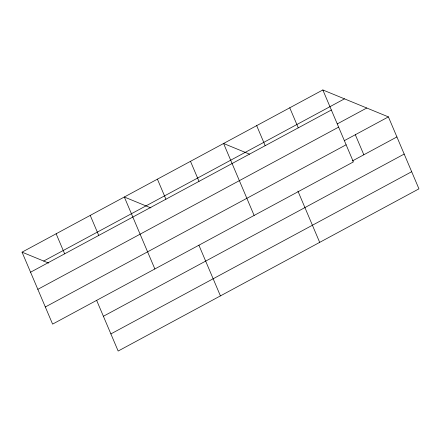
<?xml version="1.0" encoding="UTF-8"?>
<svg xmlns="http://www.w3.org/2000/svg" width="441" height="441" viewBox="0 0 441 441"><rect width="100%" height="100%" fill="white"/><g stroke="black" fill="none" stroke-linecap="round" stroke-linejoin="round"><path stroke-width="0.66" d="M322.845 89.958L353.39 161.913L52.595 324.113L22.05 252.158L322.845 89.958L388.405 116.887L418.95 188.842L118.155 351.042L96.64 300.36M43.687 261.044L344.482 98.845M30.561 272.207L331.356 110.007M337.293 123.899L366.774 108.001M37.832 289.335L338.627 127.135M344.493 140.569L388.405 116.887M45.324 306.98L346.119 144.78M352.398 160.943L396.917 136.936M103.392 316.263L404.188 154.063M110.884 333.914L411.679 171.714M249.551 154.152L223.581 143.485L254.126 215.44M150.91 207.931L124.323 197.011L154.863 268.96M22.05 252.158L48.637 263.079M355.319 134.731L363.831 154.78M289.759 107.802L298.27 127.846M297.912 191.074L319.686 242.368M256.673 125.641L265.179 145.69M190.495 161.329L199.007 181.372M198.913 245.213L220.423 295.894M157.409 179.167L165.921 199.216M90.229 215.395L98.74 235.439M56.139 233.774L64.651 253.823"/></g></svg>
